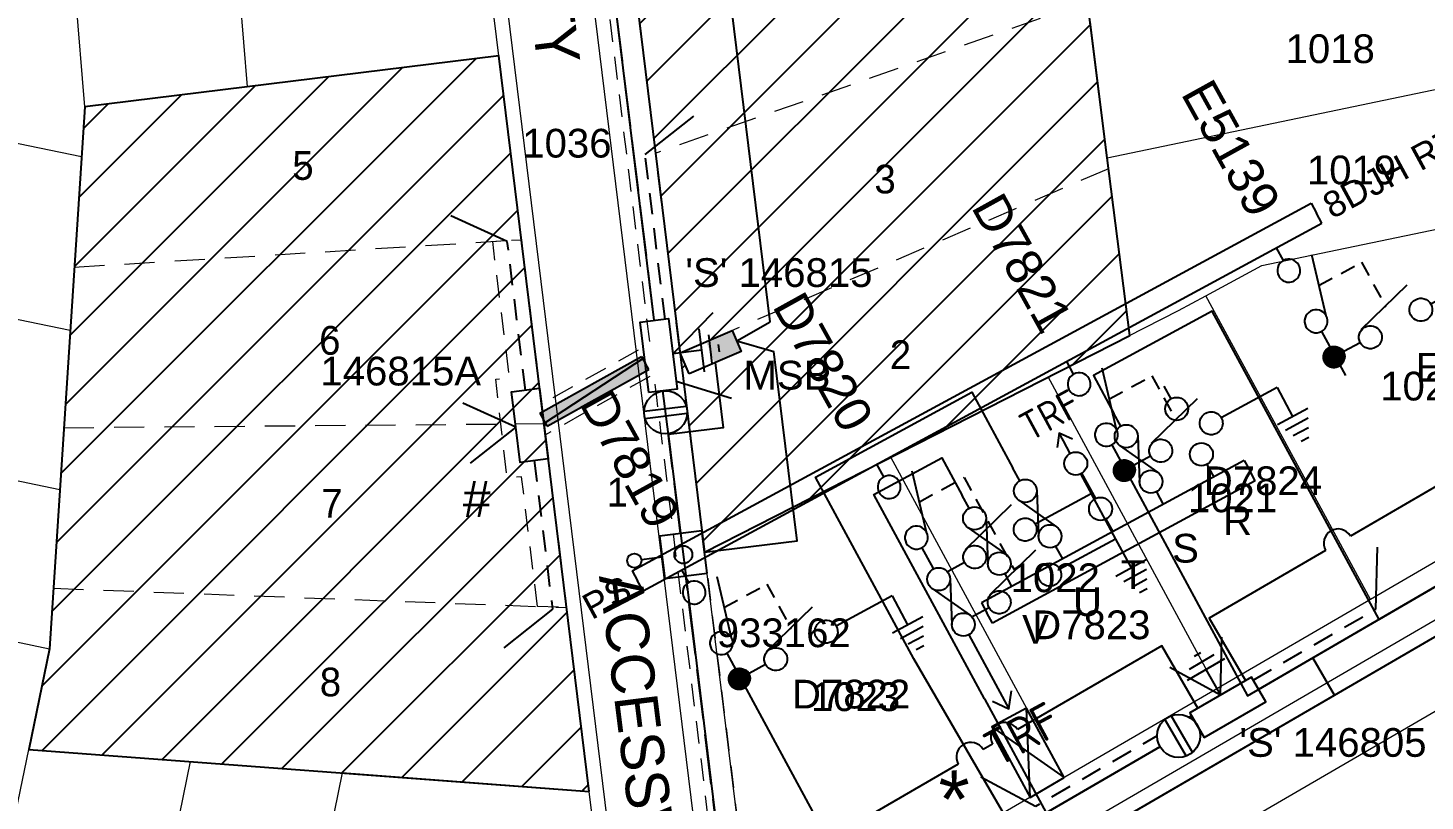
# Model space of a CAD drawing. Header units: metres. Extents: x 305767 to 306148, y 6274367 to 6274775.
# Drawn here: x 305872.2 to 305969.5, y 6274583.4 to 6274637.3 of the extents above; entities that cross this region are included whole.
import ezdxf
from ezdxf.enums import TextEntityAlignment as Align

# ---------------------------------------------------------------- set-up
doc = ezdxf.new("R2010")
doc.units = ezdxf.units.M
doc.header["$LTSCALE"] = 0.7
for name, pattern in [('A', [0]), ('Cable Exist OH', [1, 1, 0]), ('CENTERX2', [101.6, 63.5, -12.7, 12.7, -12.7]), ('Dash', [5, 3, -2]), ('IE Trench LV', [6.5, 5, -1.5])]:
    doc.linetypes.add(name, pattern=pattern)
doc.layers.get('0').update_dxf_attribs({"color": 6})
for name, color, linetype in [('_User Miscellaneous1', 3, 'Continuous'), ('_User Miscellaneous10', 8, 'Continuous'), ('_User Miscellaneous11', 7, 'Continuous'), ('_User Miscellaneous4', 7, 'Continuous'), ('_User Miscellaneous7', 150, 'Continuous'), ('_User Miscellaneous8', 7, 'Continuous'), ('Duct_SP_NEW', 2, 'Continuous'), ('Equip_HV_NEW', 2, 'Continuous'), ('Equip_LV_MOD', 5, 'Continuous'), ('Equip_LV_NEW', 5, 'Continuous'), ('Mains_HV_NEW_U72', 2, 'Continuous'), ('Mains_LV_NEW_R6', 2, 'Continuous'), ('Mains_LV_NEW_R94', 7, 'Continuous'), ('Mains_LV_NEW_T84', 2, 'Continuous'), ('Services_SP_NEW_UG', 2, 'Continuous'), ('Sub_LV_EXT', 5, 'Continuous'), ('Sub_SP_NEW', 2, 'Continuous'), ('SupportsUG_SP_LV_NEW', 2, 'Continuous'), ('Trench_SP_NEW', 2, 'Continuous')]:
    doc.layers.add(name, color=color, linetype=linetype)
for name, color, linetype, lineweight in [('_User Miscellaneous5', 7, 'Continuous', 35), ('Cadastre Developer_SP_NEW', 2, 'Continuous', 5), ('Cadastre Easements_SP_NEW', 2, 'Continuous', 5), ('Cadastre Roads_SP_NEW', 2, 'Continuous', 5)]:
    doc.layers.add(name, color=color, linetype=linetype, lineweight=lineweight)
doc.layers.add('_User Notes', color=7, linetype='Continuous', plot=False)
doc.styles.add('ARIAL', font='arial.ttf', dxfattribs={"height": 2})
doc.styles.add('dotfont', font='dotfont.shx')
doc.styles.add('iecARIAL', font='arial.ttf', dxfattribs={"height": 2})
doc.styles.add('IESYMBOL1', font='isocp.shx')
doc.styles.add('POLE_LABEL', font='arial.ttf')
doc.styles.add('SL_LABEL', font='arial.ttf')
doc.styles.get("Standard").update_dxf_attribs({"font": 'arial.ttf'})
doc.styles.add('style1', font='iso3098b.shx')
doc.styles.add('SWG_LABEL', font='arial.ttf')
doc.styles.add('SWITCH_LABEL', font='arial.ttf', dxfattribs={"height": 2.5})
doc.linetypes.add('Cable 1', pattern='A,10,-0.1,["//",style1,S=2.5,R=0,X=0.35,Y=-1.25],-5', length=15.1)
doc.linetypes.add('Cable New UG', pattern='A,8,-1,["x",style1,S=3.5,R=0,X=0.35,Y=-1],-3.5', length=12.5)
doc.linetypes.add('Cable Z', pattern='A,8,-1,["Z",Standard,S=2.5,R=0,X=0.35,Y=-1.25],-3.5', length=12.5)
doc.linetypes.add('IE Trench HV', pattern='A,8,-2,["/",style1,S=2.5,R=0,X=0.1,Y=-1],-4.5', length=14.5)

# ---------------------------------------------------------------- blocks, each defined once
blk = doc.blocks.new('*U22')
at = {"lineweight": -3}
blk.add_lwpolyline([(-2.475, 2.49), (2.475, 2.49), (2.475, 0.51), (-2.475, 0.51)], close=True, dxfattribs=at)
for tag, flags, p in [('STREET_CODE', 9, (1.5, 3.5)), ('OWNED_BY', 9, (1.5, 3.3)), ('OPERATED_BY', 9, (1.5, 3.1)), ('MAINTAINED_BY', 9, (1.5, 2.9)), ('STATE', 9, (1.5, 2.7)), ('SUPPORT_TYPE', 9, (1.5, 2.5)), ('USAGE', 9, (1.5, 2.3)), ('LEGEND', 9, (1.5, 2.1)), ('PARENT', 9, (1.5, 1.9)), ('Z', 1, (1.5, 0.9)), ('SUBURB', 9, (1.5, 1.7)), ('STREETNAME', 9, (1.5, 1.5)), ('LOCATION', 9, (1.5, 1.3)), ('NOTES', 9, (1.5, 1.1))]:
    blk.add_attdef(tag, text='', height=0.2, dxfattribs=dict(flags=flags)).set_placement(p, align=Align.MIDDLE_LEFT)
at = {"layer": '_User Miscellaneous4', "style": 'ARIAL', "flags": 8}
blk.add_attdef('ASSET_NUM', text='', height=2, dxfattribs=at).set_placement((2, 5.5), align=Align.MIDDLE_LEFT)
blk = doc.blocks.new('*U120')
at = {"layer": '_User Miscellaneous7', "lineweight": -3}
blk.add_lwpolyline([(0, 2.97), (0, 4.42)], dxfattribs=at)
blk.add_lwpolyline([(-1.485, 0), (1.485, 0), (1.485, 2.97), (-1.485, 2.97)], close=True, dxfattribs=at)
for centre, radius in [((0, 4.92), 0.5), ((0, 1.485), 0.62)]:
    blk.add_circle(centre, radius, dxfattribs=at)
at = {"layer": '_User Miscellaneous8', "color": 2, "lineweight": -3}
blk.add_lwpolyline([(-1.485, 0), (1.485, 0), (1.485, 2.97), (-1.485, 2.97)], close=True, dxfattribs=at)
blk.add_circle((0, 1.485), 0.62, dxfattribs=at)
at = {"style": 'POLE_LABEL', "flags": 9}
blk.add_attdef('STRUCTURE_PLANT_NUMBER', text='', height=0.2, dxfattribs=at).set_placement((1.641, 1.727), align=Align.MIDDLE_LEFT)
for tag, flags, p in [('STREET_CODE', 9, (1.641, 1.485)), ('OWNED_BY', 9, (1.641, 1.085)), ('OPERATED_BY', 9, (1.641, 0.885)), ('COLUMN_TYPE', 9, (1.641, 1.285)), ('STATE', 9, (1.641, 0.485)), ('USAGE', 9, (1.641, 0.285)), ('MAINTAINED_BY', 9, (1.641, 0.685)), ('LEGEND', 9, (1.641, 0.085)), ('SUBURB', 9, (1.641, -0.315)), ('STREETNAME', 9, (1.641, -0.515)), ('PARENT', 9, (1.641, -0.115)), ('LOCATION', 9, (1.641, -0.715)), ('NOTES', 9, (1.641, -0.915)), ('Z', 1, (1.641, -1.315)), ('LABEL_ALIGNMENT', 9, (1.641, -1.115))]:
    blk.add_attdef(tag, text='', height=0.2, dxfattribs=dict(flags=flags)).set_placement(p, align=Align.MIDDLE_LEFT)
at = {"layer": '_User Miscellaneous5', "style": 'ARIAL', "flags": 8}
blk.add_attdef('ASSET_NUM', text='', height=2, dxfattribs=at).set_placement((2, 3.485), align=Align.MIDDLE_LEFT)
blk = doc.blocks.new('*U28')
for p, q in [((-0.083, 1.372), (5.5, -1.375)), ((5.5, 1.375), (0, -1.375))]:
    blk.add_line(p, q)
blk.add_lwpolyline([(0, -1.375), (5.5, -1.375), (5.5, 1.375), (-0.083, 1.372)], close=True)
for tag, height, flags, p in [('ASSET_NUM', 3, 8, (5.84, 2.545)), ('STREET_CODE', 0.2, 9, (5.34, 0.545)), ('OPERATING_VOLTAGE', 0.2, 9, (5.34, 0.145)), ('ORIENTATION', 0.2, 9, (5.34, -0.055)), ('NO_PHASES', 0.2, 9, (5.34, 0.345)), ('OWNED_BY', 0.2, 9, (5.34, -0.255)), ('OPERATED_BY', 0.2, 9, (5.34, -0.455)), ('SECONDARY_VOLTAGE', 0.2, 9, (5.34, -1.055)), ('CONSTRUCTED_VOLTAGE', 0.2, 9, (5.34, -0.855)), ('MAINTAINED_BY', 0.2, 9, (5.34, -0.655)), ('STATE', 0.2, 9, (5.34, -1.255)), ('SUBSTATION_TYPE', 0.2, 9, (5.34, -1.655)), ('USAGE', 0.2, 9, (5.34, -1.855)), ('PARENT', 0.2, 9, (5.34, -1.455)), ('SUBURB', 0.2, 9, (5.34, -2.255)), ('STREETNAME', 0.2, 9, (5.34, -2.455)), ('LEGEND', 0.2, 9, (5.34, -2.055)), ('LOCATION', 0.2, 9, (5.34, -2.655)), ('NOTES', 0.2, 9, (5.34, -2.855)), ('Z', 0.2, 1, (5.34, -3.055))]:
    blk.add_attdef(tag, text='', height=height, dxfattribs=dict(flags=flags)).set_placement(p, align=Align.MIDDLE_LEFT)
blk = doc.blocks.new('*U27')
at = {"layer": '_User Miscellaneous8', "color": 2}
blk.add_line((0, 0), (0, 1.45), dxfattribs=at)
blk.add_circle((0, 1.95), 0.5, dxfattribs=at)
for tag, p, flags in [('Z', (0, 0), 1), ('OPERATED_BY', (0, -9.607), 9)]:
    blk.add_attdef(tag, p, '', height=0.2, dxfattribs=dict(flags=flags))
at = {"style": 'SL_LABEL', "flags": 9}
blk.add_attdef('STREET_CODE', text='', height=0.2, dxfattribs=at).set_placement((0, -0.2), align=Align.MIDDLE_LEFT)
at = {"flags": 9}
for tag, p in [('CONSTRUCTED_VOLTAGE', (0, -0.4)), ('CONTROL_TYPE', (0, -0.6)), ('LANTERN_PURPOSE', (0, -0.8)), ('LANTERN_TYPE', (0, -1)), ('OPERATING_VOLTAGE', (0, -1.4)), ('ORIENTATION', (0, -1.6)), ('OWNED_BY', (0, -1.8)), ('STATE', (0, -2)), ('NO_PHASES', (0, -1.2)), ('CEXIST', (0, -2.4)), ('CNEW', (0, -2.6)), ('CNUMBER', (0, -2.8)), ('CREMOVE', (0, -3)), ('USAGE', (0, -2.2)), ('CREPLACE', (0, -3.2)), ('LKINGHEIGHT', (0, -3.4)), ('LBRACKET', (0, -3.6)), ('LBRACKETVOCAB', (0, -3.8)), ('LCATEGORY', (0, -4)), ('LCHARGE1', (0, -4.2)), ('LCHARGE1PERCENT', (0, -4.4)), ('LCHARGE2', (0, -4.6)), ('LCHARGE2PERCENT', (0, -4.8)), ('LCHARGE3', (0, -5)), ('LCHARGE3PERCENT', (0, -5.2)), ('LEXIST', (0, -5.4)), ('LLAMP', (0, -5.6)), ('LLAMPVOCAB', (0, -5.8)), ('LMAST', (0, -6)), ('LMASTVOCAB', (0, -6.2)), ('LNEW', (0, -6.4)), ('LANTNUMBER', (0, -6.6)), ('LOUTREACH', (0, -7)), ('LOUTREACHVOCAB', (0, -7.2)), ('LRATECODE', (0, -7.4)), ('LREMOVE', (0, -7.6)), ('LREPLACE', (0, -7.8)), ('SUBURB', (0, -8.6)), ('STREETNAME', (0, -8.8)), ('LTYPE', (0, -8)), ('LTYPEVOCAB', (0, -8.2)), ('LEGEND', (0, -8.4)), ('LOCATION', (0, -9)), ('NOTES', (0, -9.2)), ('MAINTAINED_BY', (0, -9.863))]:
    blk.add_attdef(tag, text='', height=0.2, dxfattribs=at).set_placement(p, align=Align.MIDDLE_LEFT)
at = {"layer": '_User Notes', "style": 'SL_LABEL', "flags": 8}
blk.add_attdef('ASSET_NUM', text='', height=2.5, dxfattribs=at).set_placement((2, 2), align=Align.MIDDLE_LEFT)
at = {"layer": '_User Notes', "flags": 8}
blk.add_attdef('LNUMBER', text='', height=2.5, dxfattribs=at).set_placement((1.2, -2.8), align=Align.MIDDLE_LEFT)
blk = doc.blocks.new('A$C1B2C29DD')
at = {"layer": 'Services_SP_NEW_UG', "color": 2, "flags": 128}
for points in [[(0, 0), (-2.1, 3.444)], [(0, 0), (2.1, 3.444)]]:
    blk.add_lwpolyline(points, dxfattribs=at)
blk = doc.blocks.new('*U31')
at = {"layer": 'Services_SP_NEW_UG', "color": 2, "flags": 128}
blk.add_lwpolyline([(-12.898, -0.75), (-15.144, 2.934)], dxfattribs=at)
at = {"layer": 'Services_SP_NEW_UG', "color": 2, "linetype": 'Dash', "ltscale": 0.7, "flags": 128}
blk.add_lwpolyline([(-2.473, -0.75), (-12.898, -0.75)], dxfattribs=at)
blk = doc.blocks.new('*U32')
at = {"layer": 'Services_SP_NEW_UG', "color": 2, "flags": 128}
blk.add_lwpolyline([(-13.999, -0.75), (-16.245, 2.934)], dxfattribs=at)
at = {"layer": 'Services_SP_NEW_UG', "color": 2, "linetype": 'Dash', "ltscale": 0.7, "flags": 128}
blk.add_lwpolyline([(-2.473, -0.75), (-13.999, -0.75)], dxfattribs=at)
blk = doc.blocks.new('*U34')
at = {"layer": 'Services_SP_NEW_UG', "color": 2, "flags": 128}
blk.add_lwpolyline([(-15.053, -0.75), (-17.299, 2.934)], dxfattribs=at)
at = {"layer": 'Services_SP_NEW_UG', "color": 2, "linetype": 'Dash', "ltscale": 0.7, "flags": 128}
blk.add_lwpolyline([(-2.473, -0.75), (-15.053, -0.75)], dxfattribs=at)
blk = doc.blocks.new('*U35')
at = {"layer": 'Services_SP_NEW_UG', "color": 2, "flags": 128}
blk.add_lwpolyline([(12.352, -0.75), (14.599, 2.934)], dxfattribs=at)
at = {"layer": 'Services_SP_NEW_UG', "color": 2, "linetype": 'Dash', "ltscale": 0.7, "flags": 128}
blk.add_lwpolyline([(2.473, -0.75), (12.352, -0.75)], dxfattribs=at)
blk = doc.blocks.new('LV_UG_LINKS_CLOSED_NEW')
for tag, flags, p in [('ACTUAL_STATUS', 9, (1.5, 0)), ('OPERATING_VOLTAGE', 9, (1.5, -0.6)), ('ORIENTATION', 9, (1.5, -0.8)), ('STATE', 9, (1.5, -1)), ('CONSTRUCTED_VOLTAGE', 9, (1.5, -0.2)), ('NO_PHASES', 9, (1.5, -0.4)), ('SWITCH_TYPE', 9, (1.5, -1.2)), ('OWNED_BY', 9, (1.5, -1.8)), ('OPERATED_BY', 9, (1.5, -2)), ('USAGE', 9, (1.5, -1.4)), ('NOTES', 9, (1.5, -1.6)), ('TYPE', 9, (1.5, -2.6)), ('Z', 1, (1.5, -2.8)), ('MAINTAINED_BY', 9, (1.5, -2.2)), ('NUMBER_OF_PHASES', 9, (1.5, -2.4))]:
    blk.add_attdef(tag, text='', height=0.2, dxfattribs=dict(flags=flags)).set_placement(p, align=Align.MIDDLE_LEFT)
blk.add_wipeout([(-1.056, -5.843), (-1.18, -5.984), (-1.286, -6.139), (-1.371, -6.306), (-1.435, -6.483), (-1.476, -6.666), (-1.493, -6.853), (-1.487, -7.04), (-1.458, -7.226), (-1.406, -7.406), (-1.331, -7.578), (-1.236, -7.739), (-1.121, -7.888), (-0.988, -8.02), (-0.84, -8.135), (-0.679, -8.231), (-0.506, -8.306), (-0.326, -8.358), (-0.141, -8.387), (0.047, -8.393), (0.233, -8.376), (0.416, -8.335), (0.593, -8.271), (0.76, -8.186), (0.915, -8.081), (1.056, -7.957), (1.18, -7.816), (1.286, -7.661), (1.371, -7.494), (1.435, -7.317), (1.476, -7.134), (1.493, -6.947), (1.487, -6.76), (1.458, -6.574), (1.406, -6.394), (1.331, -6.222), (1.236, -6.061), (1.121, -5.912), (0.988, -5.78), (0.84, -5.665), (0.679, -5.569), (0.506, -5.494), (0.326, -5.442), (0.141, -5.413), (-0.047, -5.407), (-0.233, -5.424), (-0.416, -5.465), (-0.593, -5.529), (-0.76, -5.614), (-0.915, -5.719)])
for p, q in [((-1.479, -6.65), (1.479, -6.65)), ((-1.479, -7.15), (1.479, -7.15))]:
    blk.add_line(p, q)
blk.add_circle((0, -6.9), 1.5)
blk = doc.blocks.new('Earth')
for p, q in [((0, -2.044), (0, 0)), ((-1.5, -2.044), (1.5, -2.044)), ((-1, -2.644), (1, -2.644)), ((-0.25, -3.244), (0.25, -3.244))]:
    blk.add_line(p, q)
blk = doc.blocks.new('*U70')
blk.add_wipeout([(-1.056, -0.443), (-1.18, -0.584), (-1.286, -0.739), (-1.371, -0.906), (-1.435, -1.083), (-1.476, -1.266), (-1.493, -1.453), (-1.487, -1.64), (-1.458, -1.826), (-1.406, -2.006), (-1.331, -2.178), (-1.236, -2.339), (-1.121, -2.488), (-0.988, -2.62), (-0.84, -2.735), (-0.679, -2.831), (-0.506, -2.906), (-0.326, -2.958), (-0.141, -2.987), (0.047, -2.993), (0.233, -2.976), (0.416, -2.935), (0.593, -2.871), (0.76, -2.786), (0.915, -2.681), (1.056, -2.557), (1.18, -2.416), (1.286, -2.261), (1.371, -2.094), (1.435, -1.917), (1.476, -1.734), (1.493, -1.547), (1.487, -1.36), (1.458, -1.174), (1.406, -0.994), (1.331, -0.822), (1.236, -0.661), (1.121, -0.512), (0.988, -0.38), (0.84, -0.265), (0.679, -0.169), (0.506, -0.094), (0.326, -0.042), (0.141, -0.013), (-0.047, -0.007), (-0.233, -0.024), (-0.416, -0.065), (-0.593, -0.129), (-0.76, -0.214), (-0.915, -0.319)])
for p, q in [((-1.479, -1.25), (1.479, -1.25)), ((-1.479, -1.75), (1.479, -1.75))]:
    blk.add_line(p, q)
blk.add_circle((0, -1.5), 1.5)
for tag, flags, p in [('ACTUAL_STATUS', 9, (1.5, 0)), ('OPERATING_VOLTAGE', 9, (1.5, -0.6)), ('ORIENTATION', 9, (1.5, -0.8)), ('STATE', 9, (1.5, -1)), ('CONSTRUCTED_VOLTAGE', 9, (1.5, -0.2)), ('NO_PHASES', 9, (1.5, -0.4)), ('SWITCH_TYPE', 9, (1.5, -1.2)), ('OWNED_BY', 9, (1.5, -1.8)), ('OPERATED_BY', 9, (1.5, -2)), ('USAGE', 9, (1.5, -1.4)), ('NOTES', 9, (1.5, -1.6)), ('TYPE', 9, (1.5, -2.6)), ('Z', 1, (1.5, -2.8)), ('MAINTAINED_BY', 9, (1.5, -2.2)), ('NUMBER_OF_PHASES', 9, (1.5, -2.4))]:
    blk.add_attdef(tag, text='', height=0.2, dxfattribs=dict(flags=flags)).set_placement(p, align=Align.MIDDLE_LEFT)
blk = doc.blocks.new('*U125')
h = blk.add_hatch(color=256)
edge = h.paths.add_edge_path()
edge.add_line((2.598, 0.05), (4.601, 0.05))
edge.add_arc((5.4, 0.011), 0.8, 177.23529, 184.40267)
edge.add_line((4.602, -0.05), (2.598, -0.05))
edge.add_arc((1.8, 0), 0.8, 356.41668, 363.58332)
blk.add_line((7.2, 0.013), (7.798, 0.013))
for points in [[(1, 0), (0, 0)], [(2.598, 0.05), (4.601, 0.05)], [(6.2, 0.013), (7.2, 0.013)], [(6.998, -0.587), (7.798, 0.013), (6.998, 0.613)], [(2.598, -0.05), (4.602, -0.05)]]:
    blk.add_lwpolyline(points)
for centre in [(1.8, 0), (5.4, 0.011)]:
    blk.add_circle(centre, 0.8)
for centre, start, end in [((1.8, 0), 356.41668, 3.58332), ((5.4, 0.011), 177.23529, 184.40267)]:
    blk.add_arc(centre, 0.8, start, end)
at = {"style": 'IESYMBOL1'}
blk.add_text('TRF', height=2, rotation=270, dxfattribs=at).set_placement((9.238, 0.013), align=Align.MIDDLE_CENTER)
at = {"flags": 1}
blk.add_attdef('Z', (0, 0), '', height=0.2, dxfattribs=at)
at = {"layer": 'Sub_LV_EXT', "flags": 1}
for tag, p in [('USAGE', (2.14, -1.142)), ('ORIENTATION', (2.14, -1.527)), ('NOTES', (2.14, -3.066))]:
    blk.add_attdef(tag, p, '', height=0.2, dxfattribs=at)
blk = doc.blocks.new('*U162')
for points in [[(1, 0), (0, 0)], [(6.2, 0.013), (7.2, 0.013)]]:
    blk.add_lwpolyline(points)
for centre in [(1.8, 0), (5.4, 0.011)]:
    blk.add_circle(centre, 0.8)
for tag, flags, p in [('ACTUAL_STATUS', 9, (1.5, 0)), ('OPERATED_BY', 9, (1.5, -0.6)), ('OWNED_BY', 9, (1.5, -1)), ('CONSTRUCTED_VOLTAGE', 9, (1.5, -0.2)), ('NO_PHASES', 9, (1.5, -0.4)), ('MAINTAINED_BY', 9, (1.5, -0.8)), ('OPERATING_VOLTAGE', 9, (1.5, -1.2)), ('ORIENTATION', 9, (1.5, -1.4)), ('STATE', 9, (1.5, -1.6)), ('SWITCH_TYPE', 9, (1.5, -1.8)), ('USAGE', 9, (1.5, -2)), ('Z', 1, (1.5, -2.4)), ('NOTES', 9, (1.5, -2.2))]:
    blk.add_attdef(tag, text='', height=0.2, dxfattribs=dict(flags=flags)).set_placement(p, align=Align.MIDDLE_LEFT)
blk = doc.blocks.new('LV_UG_DFUSE_CLOSED_NEW')
for points in [[(1, 0), (0, 0)], [(5.04, 0.726), (2.156, -0.717)], [(5.049, -0.707), (2.156, 0.717)], [(6.2, 0.013), (7.2, 0.013)]]:
    blk.add_lwpolyline(points)
for centre in [(1.8, 0), (5.4, 0.011)]:
    blk.add_circle(centre, 0.8)
for tag, flags, p in [('ACTUAL_STATUS', 9, (1.5, 0)), ('OPERATED_BY', 9, (1.5, -0.6)), ('OWNED_BY', 9, (1.5, -1)), ('CONSTRUCTED_VOLTAGE', 9, (1.5, -0.2)), ('NO_PHASES', 9, (1.5, -0.4)), ('MAINTAINED_BY', 9, (1.5, -0.8)), ('OPERATING_VOLTAGE', 9, (1.5, -1.2)), ('ORIENTATION', 9, (1.5, -1.4)), ('STATE', 9, (1.5, -1.6)), ('SWITCH_TYPE', 9, (1.5, -1.8)), ('USAGE', 9, (1.5, -2)), ('Z', 1, (1.5, -2.4)), ('NOTES', 9, (1.5, -2.2))]:
    blk.add_attdef(tag, text='', height=0.2, dxfattribs=dict(flags=flags)).set_placement(p, align=Align.MIDDLE_LEFT)
blk = doc.blocks.new('*U133')
for p, q in [((-1.6, 0), (-1.6, 53.747)), ((-1.6, 53.747), (-0.8, 53.747)), ((0, 53.747), (-0.8, 53.747)), ((0, 0), (0, 53.747)), ((-1.6, 0), (-0.8, 0)), ((0, 0), (-0.8, 0))]:
    blk.add_line(p, q)
at = {"style": 'ARIAL'}
blk.add_attdef('SWG_TYPE', text='', height=1.8, rotation=90, dxfattribs=at).set_placement((-0.8, 54.492), align=Align.MIDDLE_LEFT)
blk.add_attdef('SUB_TYPE', text='', height=1.8, rotation=90, dxfattribs=at).set_placement((-0.8, -0.757), align=Align.MIDDLE_RIGHT)
blk = doc.blocks.new('SWG_SIE_ES_NEW')
for p, q in [((-6.103, 0.747), (-1.804, 1.966)), ((2.223, -2.29), (4.623, -2.285)), ((2.524, -2.89), (4.324, -2.886)), ((2.826, -3.489), (4.026, -3.486)), ((3.127, -4.088), (3.727, -4.087))]:
    blk.add_line(p, q)
at = {"const_width": 0.8, "flags": 128}
blk.add_lwpolyline([(-9.091, -0.021, 1), (-8.291, -0.021, 1)], format="xyb", close=True, dxfattribs=at)
for points in [[(-5.789, -0.821, -1), (-5.793, 0.779, -1)], [(-1.789, -0.813, -1), (-1.793, 0.787, -1)]]:
    blk.add_lwpolyline(points, format="xyb", close=True)
for points in [[(-6.591, -0.023), (-7.891, -0.023)], [(3.423, -0.012), (-0.991, -0.012)], [(3.423, -0.012), (3.423, -2.288)]]:
    blk.add_lwpolyline(points)
at = {"flags": 1}
blk.add_attdef('Z', (0, 0), '', height=0.2, dxfattribs=at)
at = {"style": 'SWITCH_LABEL', "flags": 9}
blk.add_attdef('STREET_CODE', text='', height=0.2, dxfattribs=at).set_placement((0, -0.2), align=Align.MIDDLE_LEFT)
at = {"flags": 9}
for tag, p in [('ORIENTATION', (0, -0.4)), ('SUBURB', (0, -1)), ('USAGE', (0, -0.8)), ('PARENT', (0, -0.6)), ('STREETNAME', (0, -1.2)), ('LOCATION', (0, -1.4)), ('NOTES', (0, -1.6))]:
    blk.add_attdef(tag, text='', height=0.2, dxfattribs=at).set_placement(p, align=Align.MIDDLE_LEFT)
at = {"style": 'ARIAL', "flags": 8}
blk.add_attdef('ASSET_NUM', text='', height=2, dxfattribs=at).set_placement((-1.812, -3.151), align=Align.MIDDLE_CENTER)
blk = doc.blocks.new('SWG_SIE_SU_NEW')
blk.add_line((5.808, 0.79), (1.594, 1.938))
at = {"linetype": 'A', "lineweight": 0}
for p, q in [((7.981, 0.347), (7.98, -0.368)), ((8.18, -0.584), (8.181, 0.562)), ((8.381, 0.659), (8.379, -0.682)), ((8.579, -0.712), (8.581, 0.688)), ((8.781, 0.659), (8.779, -0.683)), ((8.98, -0.588), (8.981, 0.564)), ((9.181, 0.351), (9.18, -0.376))]:
    blk.add_line(p, q, dxfattribs=at)
at = {"linetype": 'Dash', "ltscale": 0.5}
blk.add_lwpolyline([(3.701, 1.364), (3.701, 4.733), (7.222, 4.733)], dxfattribs=at)
for points in [[(1, 0), (0, 0)], [(6.6, -0.012), (10.1, -0.012)]]:
    blk.add_lwpolyline(points)
for points in [[(1.798, -0.802, 1), (1.802, 0.798, 1)], [(5.798, -0.81, 1), (5.802, 0.79, 1)]]:
    blk.add_lwpolyline(points, format="xyb", close=True)
at = {"linetype": 'A', "lineweight": 0}
blk.add_circle((8.582, -0.012), 0.7, dxfattribs=at)
at = {"style": 'SWG_LABEL', "flags": 8}
blk.add_attdef('ASSET_NUM', text='', height=2, rotation=179.95437, dxfattribs=at).set_placement((-2.4, 0.012), align=Align.MIDDLE_LEFT)
at = {"flags": 1}
blk.add_attdef('Z', (0, 0), '', height=0.2, dxfattribs=at)
at = {"style": 'SWITCH_LABEL', "flags": 9}
blk.add_attdef('STREET_CODE', text='', height=0.2, dxfattribs=at).set_placement((0, 0), align=Align.MIDDLE_LEFT)
at = {"flags": 9}
for tag, p in [('ORIENTATION', (0, -0.2)), ('SUBURB', (0, -0.8)), ('STREETNAME', (0, -1)), ('USAGE', (0, -0.6)), ('PARENT', (0, -0.4)), ('OPERATED_BY', (-0.009, -1.841)), ('OWNED_BY', (-0.003, -1.619)), ('LOCATION', (0, -1.2)), ('NOTES', (0, -1.4)), ('MAINTAINED_BY', (-0.011, -2.048))]:
    blk.add_attdef(tag, text='', height=0.2, dxfattribs=at).set_placement(p, align=Align.MIDDLE_LEFT)
blk = doc.blocks.new('SWG_SIE_TRF_NOES_NEW')
for p, q in [((7.008, 0.801), (2.793, 1.949)), ((14.679, 0), (20.536, -0.004))]:
    blk.add_line(p, q)
for points in [[(2.2, 0.011), (1.2, 0.011)], [(19.536, -0.753), (20.536, -0.004), (19.536, 0.747)], [(7.8, 0), (9.453, 0)]]:
    blk.add_lwpolyline(points)
for points in [[(2.998, -0.79, 1), (3.002, 0.81, 1)], [(6.998, -0.798, 1), (7.002, 0.801, 1)]]:
    blk.add_lwpolyline(points, format="xyb", close=True)
at = {"flags": 1}
blk.add_attdef('Z', (0, 0), '', height=0.2, dxfattribs=at)
at = {"style": 'SWITCH_LABEL', "flags": 9}
blk.add_attdef('STREET_CODE', text='', height=0.2, dxfattribs=at).set_placement((0, -0.2), align=Align.MIDDLE_LEFT)
at = {"flags": 9}
for tag, p in [('ORIENTATION', (0, -0.4)), ('SUBURB', (0, -1)), ('USAGE', (0, -0.8)), ('PARENT', (0, -0.6)), ('STREETNAME', (0, -1.2)), ('LOCATION', (0, -1.4)), ('NOTES', (0, -1.6))]:
    blk.add_attdef(tag, text='', height=0.2, dxfattribs=at).set_placement(p, align=Align.MIDDLE_LEFT)
blk = doc.blocks.new('SWG_FUSE_NEW')
for points in [[(4.04, 0.726), (1.156, -0.717)], [(4.049, -0.707), (1.156, 0.717)]]:
    blk.add_lwpolyline(points)
for centre in [(0.8, 0), (4.4, 0.011)]:
    blk.add_circle(centre, 0.8)
at = {"style": 'SWITCH_LABEL', "flags": 8}
blk.add_attdef('ASSET_NUM', text='', height=2.5, rotation=179.95437, dxfattribs=at).set_placement((-2.4, 0), align=Align.MIDDLE_LEFT)
for tag, p, flags in [('Z', (0, 0), 1), ('ORIENTATION', (0.04, -4.4), 9), ('USAGE', (0.04, -5.4), 9)]:
    blk.add_attdef(tag, p, '', height=0.2, dxfattribs=dict(flags=flags))
at = {"flags": 9}
for tag, p in [('PARENT', (0, -1.6)), ('SUBURB', (0, -2.2)), ('STREETNAME', (0, -2.4))]:
    blk.add_attdef(tag, text='', height=0.2, dxfattribs=at).set_placement(p, align=Align.MIDDLE_LEFT)
blk = doc.blocks.new('SWG_SIE_TRF_NEW')
at = {"linetype": 'CENTERX2'}
blk.add_blockref('SWG_SIE_TRF_NOES_NEW', (0, 0), dxfattribs=at)
at = {"linetype": 'CENTERX2', "rotation": 180}
blk.add_blockref('SWG_FUSE_NEW', (14.679, 0), dxfattribs=at)
at = {"style": 'IESYMBOL1'}
blk.add_text('TRF', height=2.5, rotation=89.98256, dxfattribs=at).set_placement((22.515, -0.055), align=Align.MIDDLE_CENTER)
blk = doc.blocks.new('*U101')
for p, q in [((-6.103, 4.327), (-1.804, 5.547)), ((-6.103, 0.747), (-1.804, 1.966)), ((2.223, -2.29), (4.623, -2.285)), ((2.524, -2.89), (4.324, -2.886)), ((2.826, -3.489), (4.026, -3.486)), ((3.127, -4.088), (3.727, -4.087))]:
    blk.add_line(p, q)
at = {"linetype": 'Dash', "ltscale": 0.5, "flags": 128}
blk.add_lwpolyline([(-7.345, 8.776), (-3.811, 8.776), (-3.791, 1.399)], dxfattribs=at)
for points in [[(-5.789, 2.759, -1), (-5.793, 4.359, -1)], [(-1.789, 2.767, -1), (-1.793, 4.367, -1)], [(-5.789, -0.821, -1), (-5.793, 0.779, -1)], [(-1.789, -0.813, -1), (-1.793, 0.787, -1)]]:
    blk.add_lwpolyline(points, format="xyb", close=True)
for points in [[(-6.591, 3.558), (-7.891, 3.558)], [(3.423, 3.569), (-0.991, 3.569)], [(3.423, 3.569), (3.423, -0.012)], [(-6.591, -0.023), (-7.891, -0.023)], [(3.423, -0.012), (-0.991, -0.012)], [(3.423, -0.012), (3.423, -2.288)]]:
    blk.add_lwpolyline(points)
at = {"flags": 1}
blk.add_attdef('Z', (0, 0), '', height=0.2, dxfattribs=at)
at = {"style": 'SWITCH_LABEL', "flags": 9}
blk.add_attdef('STREET_CODE', text='', height=0.2, dxfattribs=at).set_placement((0, -0.2), align=Align.MIDDLE_LEFT)
at = {"flags": 9}
for tag, p in [('ORIENTATION', (0, -0.4)), ('SUBURB', (0, -1)), ('USAGE', (0, -0.8)), ('PARENT', (0, -0.6)), ('STREETNAME', (0, -1.2)), ('LOCATION', (0, -1.4)), ('NOTES', (0, -1.6))]:
    blk.add_attdef(tag, text='', height=0.2, dxfattribs=at).set_placement(p, align=Align.MIDDLE_LEFT)
at = {"style": 'ARIAL', "flags": 8}
blk.add_attdef('ASSET_NUM', text='', height=2, dxfattribs=at).set_placement((-1.812, -3.151), align=Align.MIDDLE_CENTER)

msp = doc.modelspace()

# ---------------------------------------------------------------- hatches: boundary and pattern name
at = {"layer": '_User Miscellaneous11'}
h = msp.add_hatch(dxfattribs=at)
h.set_pattern_fill('ANSI31', color=3)
h.paths.add_polyline_path([(305914.236, 6274642.153), (305919.318, 6274600.77), (305948.915, 6274615.845), (305947.354, 6274628.214), (305944.51, 6274650.77)])
h.paths.add_polyline_path([(305931.872, 6274613.159), (305933.762, 6274613.159), (305933.762, 6274615.829), (305931.872, 6274615.829)], flags=24)
h.paths.add_polyline_path([(305930.803, 6274625.414), (305932.603, 6274625.414), (305932.603, 6274628.054), (305930.803, 6274628.054)], flags=24)
h.paths.add_polyline_path([(305928.72, 6274638.365), (305930.62, 6274638.365), (305930.62, 6274641.065), (305928.72, 6274641.065)], flags=24)
h.paths.add_polyline_path([(305918.24, 6274613.17), (305917.615, 6274614.625), (305921.253, 6274616.189), (305921.878, 6274614.734)], flags=16)
h.paths.add_polyline_path([(305921.323, 6274610.954), (305928.378, 6274610.954), (305928.378, 6274615.076), (305921.323, 6274615.076)], flags=24)
h = msp.add_hatch(dxfattribs=at)
h.set_pattern_fill('ANSI31', color=3)
h.paths.add_polyline_path([(305911.291, 6274584.094), (305905.001, 6274635.309), (305876.181, 6274631.769), (305873.717, 6274594.041), (305872.275, 6274587.033)])
h.paths.add_polyline_path([(305890.276, 6274626.351), (305892.146, 6274626.351), (305892.146, 6274629.021), (305890.276, 6274629.021)], flags=24)
h.paths.add_polyline_path([(305892.159, 6274614.216), (305893.999, 6274614.216), (305893.999, 6274616.796), (305892.159, 6274616.796)], flags=24)
h.paths.add_polyline_path([(305892.289, 6274602.816), (305894.189, 6274602.816), (305894.189, 6274605.516), (305892.289, 6274605.516)], flags=24)
h.paths.add_polyline_path([(305892.236, 6274590.403), (305894.036, 6274590.403), (305894.036, 6274593.043), (305892.236, 6274593.043)], flags=24)
h = msp.add_hatch(color=256, dxfattribs=at)
h.dxf.hatch_style = 1
h.paths.add_polyline_path([(305907.859, 6274610.429), (305908.366, 6274609.521), (305915.445, 6274613.475), (305914.938, 6274614.383)])

# ---------------------------------------------------------------- linework, layer by layer
at = {"layer": '_User Miscellaneous10', "color": 2, "linetype": 'Cable Z', "flags": 128}
for points in [[(305923.892, 6274616.788), (305917.696, 6274667.241), (305911.252, 6274666.45)], [(305921.566, 6274615.462), (305923.892, 6274616.788)], [(305921.566, 6274615.462), (305924.144, 6274614.738)], [(305919.318, 6274600.77), (305925.762, 6274601.561), (305924.144, 6274614.738)]]:
    msp.add_lwpolyline(points, dxfattribs=at)
at = {"layer": '_User Miscellaneous10', "color": 2, "flags": 128}
msp.add_lwpolyline([(305918.24, 6274613.17), (305917.615, 6274614.625), (305921.253, 6274616.189), (305921.878, 6274614.734)], close=True, dxfattribs=at)
at = {"layer": '_User Miscellaneous10', "color": 2}
msp.add_solid([(305920.023, 6274613.937), (305919.434, 6274615.407), (305921.878, 6274614.734), (305921.253, 6274616.189)], dxfattribs=at)
at = {"layer": '_User Miscellaneous11', "color": 3, "flags": 128}
msp.add_lwpolyline([(305911.291, 6274584.094), (305905.001, 6274635.309), (305876.181, 6274631.769), (305873.717, 6274594.041), (305872.275, 6274587.033)], close=True, dxfattribs=at)
at = {"layer": 'Cadastre Developer_SP_NEW', "color": 4}
for p, q in [((305887.504, 6274633.16), (305885.177, 6274661.04)), ((305876.181, 6274631.769), (305874.077, 6274656.972)), ((306083.419, 6274655.489), (305887.776, 6274541.783)), ((305946.162, 6274637.669), (305947.354, 6274628.214)), ((305876.181, 6274631.769), (305905.001, 6274635.309)), ((305947.354, 6274628.214), (305978.519, 6274634.721)), ((305851.214, 6274633.384), (305875.954, 6274628.293)), ((305876.181, 6274631.769), (305875.164, 6274616.204)), ((305948.915, 6274615.845), (305947.354, 6274628.214)), ((305958.116, 6274620.717), (305980.466, 6274625.372)), ((305848.797, 6274621.629), (305875.164, 6274616.204)), ((305954.226, 6274618.611), (305958.116, 6274620.717)), ((305952.324, 6274617.582), (305954.226, 6274618.611)), ((305965.675, 6274597.466), (305954.226, 6274618.611)), ((305932.28, 6274607.372), (305952.324, 6274617.582)), ((305875.164, 6274616.204), (305874.441, 6274605.123)), ((305954.992, 6274591.258), (305943.244, 6274612.957)), ((305846.582, 6274610.855), (305874.441, 6274605.123)), ((305919.318, 6274600.77), (305932.28, 6274607.372)), ((305944.353, 6274585.074), (305932.28, 6274607.372)), ((305874.441, 6274605.123), (305873.717, 6274594.041)), ((305862.943, 6274596.258), (305873.717, 6274594.041)), ((305872.275, 6274587.033), (305873.717, 6274594.041)), ((305867.274, 6274562.726), (305872.275, 6274587.033)), ((305872.275, 6274587.033), (305883.535, 6274586.185)), ((305877.762, 6274558.125), (305883.535, 6274586.185)), ((305883.535, 6274586.185), (305894.092, 6274585.389)), ((305894.092, 6274585.389), (305888.187, 6274556.692)), ((305911.291, 6274584.094), (305894.092, 6274585.389))]:
    msp.add_line(p, q, dxfattribs=at)
at = {"layer": 'Cadastre Developer_SP_NEW', "color": 8, "linetype": 'Dash'}
for p, q in [((305945.986, 6274639.061), (305915.887, 6274628.518)), ((305947.45, 6274627.453), (305917.615, 6274614.625)), ((305875.449, 6274620.603), (305906.572, 6274622.512)), ((305874.718, 6274609.427), (305908.143, 6274609.709)), ((305873.988, 6274598.25), (305909.715, 6274596.905))]:
    msp.add_line(p, q, dxfattribs=at)
at = {"layer": 'Cadastre Developer_SP_NEW', "color": 4}
for points in [[(305914.236, 6274642.153), (305911.252, 6274666.45), (305914.52, 6274671.797), (305920.987, 6274674.167), (305930.794, 6274677.762), (305940.649, 6274681.38), (305966.565, 6274690.875), (305970.792, 6274688.315, -0.000002), (305972.728, 6274673.703, 0.000001), (305976.272, 6274646.957, 0.018392), (305977.616, 6274639.054), (305978.519, 6274634.721), (305980.466, 6274625.372), (305983.237, 6274612.063), (305980.594, 6274606.137), (305965.675, 6274597.466), (305954.992, 6274591.258), (305926.402, 6274574.642), (305922.289, 6274576.578), (305919.318, 6274600.77)], [(305905.001, 6274635.309), (305901.611, 6274662.916), (305897.368, 6274665.509), (305885.177, 6274661.04), (305866.818, 6274654.311, -0.051314), (305859.08, 6274652.345), (305858.946, 6274652.325), (305854.183, 6274647.824), (305851.214, 6274633.384), (305848.797, 6274621.629), (305846.582, 6274610.855), (305844.367, 6274600.08), (305840.165, 6274579.644), (305842.985, 6274574.037), (305857.026, 6274567.499), (305867.274, 6274562.726), (305874.047, 6274559.572, 0.245327), (305902.711, 6274560.872)], [(305902.711, 6274560.872), (305910.285, 6274565.274), (305913.038, 6274571.222), (305912.677, 6274573.234, -0.013804), (305912.397, 6274575.09), (305911.291, 6274584.094)]]:
    msp.add_lwpolyline(points, format="xyb", dxfattribs=at)
at = {"layer": 'Cadastre Developer_SP_NEW', "color": 8, "linetype": 'Dash'}
for points in [[(305919.318, 6274600.77), (305914.236, 6274642.153)], [(305911.291, 6274584.094), (305905.001, 6274635.309)]]:
    msp.add_lwpolyline(points, dxfattribs=at)
at = {"layer": 'Cadastre Roads_SP_NEW', "color": 8, "flags": 128}
msp.add_lwpolyline([(305865.613, 6274657.597), (305964.406, 6274693.811, -0.48407), (305974.391, 6274687.8), (305979.742, 6274647.417, 0.018393), (305981.043, 6274639.768), (305986.891, 6274611.685, -0.322983), (305983.317, 6274603.672), (305904.469, 6274557.846)], format="xyb", dxfattribs=at)
for points in [[(305919.344, 6274575.943), (305907.434, 6274672.927)], [(305913.389, 6274575.212), (305901.649, 6274670.806)]]:
    msp.add_lwpolyline(points, dxfattribs=at)
at = {"layer": 'Duct_SP_NEW'}
for p, q in [((305907.859, 6274610.429), (305914.938, 6274614.383)), ((305914.938, 6274614.383), (305915.192, 6274613.929)), ((305915.445, 6274613.475), (305915.192, 6274613.929)), ((305908.366, 6274609.521), (305915.445, 6274613.475)), ((305907.859, 6274610.429), (305908.112, 6274609.975)), ((305908.366, 6274609.521), (305908.112, 6274609.975))]:
    msp.add_line(p, q, dxfattribs=at)
at = {"layer": 'Equip_LV_MOD'}
for p, q in [((305956.887, 6274607.14), (305938.596, 6274597.236)), ((305956.887, 6274607.14), (305957.268, 6274606.436)), ((305957.649, 6274605.733), (305957.268, 6274606.436)), ((305957.649, 6274605.733), (305939.358, 6274595.829)), ((305938.596, 6274597.236), (305938.977, 6274596.533)), ((305939.358, 6274595.829), (305938.977, 6274596.533))]:
    msp.add_line(p, q, dxfattribs=at)
at = {"layer": 'Mains_HV_NEW_U72', "color": 2, "linetype": 'Cable New UG', "flags": 128}
msp.add_lwpolyline([(305949.338, 6274605.15), (305957.127, 6274590.764), (305981.348, 6274604.84), (306004.666, 6274618.393), (306079.42, 6274661.839), (306082.554, 6274668.645), (306072.321, 6274724.456), (306074.5, 6274757.809)], dxfattribs=at)
at = {"layer": 'Mains_LV_NEW_R6', "color": 2, "linetype": 'Cable Z', "flags": 128}
for points in [[(305977.041, 6274609.295), (305964.283, 6274601.88)], [(305962.554, 6274600.875), (305954.456, 6274596.168), (305956.981, 6274591.824)], [(305939.373, 6274587.402), (305938.713, 6274587.019)], [(305936.984, 6274586.014), (305925.418, 6274579.292)]]:
    msp.add_lwpolyline(points, dxfattribs=at)
at = {"layer": 'Mains_LV_NEW_R6', "color": 2, "linetype": 'Cable Z'}
for centre in [(305963.419, 6274601.377), (305940.237, 6274587.905), (305937.849, 6274586.516)]:
    msp.add_arc(centre, 1, 30.16472, 210.16472, dxfattribs=at)
at = {"layer": 'Mains_LV_NEW_R94', "color": 2, "linetype": 'Cable 1', "ltscale": 0.7, "flags": 128}
msp.add_lwpolyline([(305908.143, 6274609.709), (305915.143, 6274614.322), (305915.143, 6274614.322), (305915.143, 6274614.322)], dxfattribs=at)
at = {"layer": 'Mains_LV_NEW_T84', "color": 2, "linetype": 'Cable New UG', "flags": 128}
for points in [[(305915.824, 6274616.899), (305909.699, 6274666.786), (305913.513, 6274673.025), (305927.954, 6274678.319)], [(305978.555, 6274641.904), (305979.987, 6274635.027), (305981.934, 6274625.677), (305984.804, 6274611.895), (305981.767, 6274605.084), (305966.284, 6274596.085), (305954.669, 6274617.538), (305946.386, 6274613.053), (305947.815, 6274610.415)], [(305916.428, 6274611.986), (305918.01, 6274599.113), (305920.901, 6274575.573), (305926.476, 6274572.949), (305940.871, 6274581.316), (305938.26, 6274585.808)], [(305938.26, 6274585.808), (305933.885, 6274593.336), (305927.035, 6274605.987), (305937.931, 6274611.887), (305940.788, 6274606.611)], [(305957.886, 6274591.205), (305961.663, 6274593.4)], [(305938.809, 6274590.543), (305943.102, 6274582.613), (305953.606, 6274588.717)]]:
    msp.add_lwpolyline(points, dxfattribs=at)
at = {"layer": 'Mains_LV_NEW_T84', "color": 2, "linetype": 'Cable New UG', "ltscale": 0.9, "flags": 128}
msp.add_lwpolyline([(305938.809, 6274590.543), (305931.102, 6274604.778), (305935.831, 6274607.338), (305937.259, 6274604.7)], dxfattribs=at)
at = {"layer": 'Mains_LV_NEW_T84', "color": 2, "linetype": 'Cable New UG', "flags": 128}
msp.add_lwpolyline([(305879.68, 6274556.041, 0.077806), (305889.705, 6274555.276, 0.112288), (305903.464, 6274559.575), (305911.448, 6274564.215), (305923.324, 6274571.117), (305926.622, 6274569.565), (305963.17, 6274590.806), (305961.663, 6274593.4), (305961.663, 6274593.4)], format="xyb", dxfattribs=at)
at = {"layer": 'Services_SP_NEW_UG', "color": 2, "flags": 128}
for points in [[(305917.109, 6274614.563), (305919.923, 6274617.453)], [(305917.343, 6274612.653), (305921.201, 6274611.474)]]:
    msp.add_lwpolyline(points, dxfattribs=at)
at = {"layer": 'Trench_SP_NEW', "linetype": 'IE Trench LV'}
for points in [[(305915.824, 6274616.899), (305909.944, 6274664.793)], [(305917.648, 6274602.061), (305916.428, 6274611.986)], [(305925.364, 6274573.472), (305920.901, 6274575.573), (305918.01, 6274599.113)]]:
    msp.add_lwpolyline(points, dxfattribs=at)
at = {"layer": 'Trench_SP_NEW', "linetype": 'IE Trench HV', "flags": 128}
for points in [[(305980.064, 6274604.094), (305966.429, 6274596.17), (305957.886, 6274591.205)], [(305953.606, 6274588.717), (305928.44, 6274574.091)]]:
    msp.add_lwpolyline(points, dxfattribs=at)

# ---------------------------------------------------------------- block references
at = {"layer": '_User Miscellaneous8', "ltscale": 0.5}
ref = msp.add_blockref('*U120', (305919.318, 6274600.77), dxfattribs=dict(at, rotation=97.00130109548049))
ref.add_attrib('ASSET_NUM_001', '933162', (305920.175, 6274594.148), dxfattribs={"layer": '_User Miscellaneous5', "height": 2, "style": 'ARIAL'})
at = {"layer": '_User Miscellaneous8', "ltscale": 0.5, "rotation": 97.00130109548049}
msp.add_blockref('*U27', (305916.37, 6274600.408), dxfattribs=at)
at = {"layer": 'Equip_HV_NEW', "linetype": 'CENTERX2'}
ref = msp.add_blockref('SWG_SIE_SU_NEW', (305959.136, 6274621.94), dxfattribs=dict(at, rotation=298.4324327391569))
ref.add_attrib('ASSET_NUM', 'E5139', dxfattribs={"layer": '0', "height": 2.5, "rotation": 299, "style": 'SWG_LABEL'}).set_placement((305953.536, 6274633.295), align=Align.MIDDLE_LEFT)
ref = msp.add_blockref('SWG_SIE_SU_NEW', (305944.54, 6274614.037), dxfattribs=dict(at, rotation=298.4324327391569))
ref.add_attrib('ASSET_NUM', 'D7821', dxfattribs={"layer": '0', "height": 2.5, "rotation": 299, "style": 'SWG_LABEL'}).set_placement((305938.94, 6274625.392), align=Align.MIDDLE_LEFT)
ref = msp.add_blockref('SWG_SIE_ES_NEW', (305970.756, 6274618.498), dxfattribs=dict(at, rotation=28.43243273915695))
ref.add_attrib('ASSET_NUM', 'E5140', dxfattribs={"layer": '0', "height": 2, "style": 'ARIAL'}).set_placement((305976.905, 6274613.634), align=Align.MIDDLE_RIGHT)
ref = msp.add_blockref('SWG_SIE_TRF_NEW', (305930.735, 6274607.927), dxfattribs=dict(at, rotation=298.4190840951528))
ref.add_attrib('ASSET_NUM', 'D7820', dxfattribs={"layer": '0', "height": 2.5, "rotation": 299, "style": 'SWG_LABEL'}).set_placement((305925.096, 6274618.504), align=Align.MIDDLE_LEFT)
ref = msp.add_blockref('SWG_SIE_ES_NEW', (305956.159, 6274610.595), dxfattribs=dict(at, rotation=28.43243273915695))
ref.add_attrib('ASSET_NUM', 'D7824', dxfattribs={"layer": '0', "height": 2, "style": 'ARIAL'}).set_placement((305962.308, 6274605.731), align=Align.MIDDLE_RIGHT)
ref = msp.add_blockref('*U101', (305944.914, 6274600.05), dxfattribs=dict(at, rotation=28.43243273915695))
ref.add_attrib('ASSET_NUM', 'D7823', dxfattribs={"layer": '0', "height": 2, "style": 'ARIAL'}).set_placement((305946.247, 6274595.703), align=Align.MIDDLE_CENTER)
ref = msp.add_blockref('SWG_SIE_ES_NEW', (305929.36, 6274596.091), dxfattribs=dict(at, rotation=28.43243273915695))
ref.add_attrib('ASSET_NUM', 'D7822', dxfattribs={"layer": '0', "height": 2, "style": 'ARIAL'}).set_placement((305933.64, 6274590.88), align=Align.MIDDLE_RIGHT)
at = {"layer": 'Equip_LV_NEW', "linetype": 'Cable Exist OH', "lineweight": 0}
for p, rotation in [((305917.109, 6274614.563), 97.00130111422779), ((305955.249, 6274590.817), 210.164723422838)]:
    msp.add_blockref('Earth', p, dxfattribs=dict(at, rotation=rotation))
at = {"layer": 'Equip_LV_NEW', "rotation": 118.4324327406086}
for name, p in [('*U125', (305947.742, 6274602.188)), ('*U162', (305954.767, 6274605.992)), ('LV_UG_DFUSE_CLOSED_NEW', (305951.254, 6274604.09)), ('LV_UG_DFUSE_CLOSED_NEW', (305944.228, 6274600.286)), ('LV_UG_DFUSE_CLOSED_NEW', (305940.699, 6274598.375))]:
    msp.add_blockref(name, p, dxfattribs=at)
at = {"layer": 'Services_SP_NEW_UG'}
for name, p, rotation in [('*U32', (305917.615, 6274614.626), 276.9199049894017), ('*U31', (305906.416, 6274609.494), 97.00129873175787), ('*U35', (305954.995, 6274591.26), 30.06948015302523), ('*U34', (305954.991, 6274591.257), 30.13648237141738)]:
    msp.add_blockref(name, p, dxfattribs=dict(at, rotation=rotation))
at = {"layer": 'Services_SP_NEW_UG', "xscale": -1, "rotation": 97.00130343819328}
msp.add_blockref('*U31', (305906.416, 6274609.499), dxfattribs=at)
at = {"layer": 'Services_SP_NEW_UG', "color": 2}
for p, rotation in [((305906.178, 6274609.467), 97.00130107155613), ((305955.249, 6274590.817), 30.16472349302077)]:
    msp.add_blockref('A$C1B2C29DD', p, dxfattribs=dict(at, rotation=rotation))
at = {"layer": 'Sub_SP_NEW', "rotation": 118.4324327464138}
msp.add_blockref('*U28', (305943.144, 6274584.42), dxfattribs=at)
at = {"layer": 'SupportsUG_SP_LV_NEW'}
ref = msp.add_blockref('*U22', (305905.672, 6274609.405), dxfattribs=dict(at, rotation=277.0013010992329))
ref.add_attrib('ASSET_NUM_001', '146815A', (305892.578, 6274612.365), dxfattribs={"layer": '_User Miscellaneous4', "height": 2, "style": 'ARIAL'})

# ---------------------------------------------------------------- texts
at = {"layer": '_User Miscellaneous1', "insert": (305922.031, 6274614.081), "char_height": 2, "attachment_point": 1, "style": 'ARIAL'}
msp.add_mtext_dynamic_manual_height_columns('MSB', width=6.76671, gutter_width=4, heights=[0], dxfattribs=at)
at = {"layer": '_User Miscellaneous1', "color": 7, "attachment_point": 1, "rotation": 0.15861, "style": 'ARIAL'}
for s, insert, char_height in [('{\\C3;#}', (305902.493, 6274605.717), 2.5), ('{\\C3;*}', (305935.605, 6274585.56), 4)]:
    msp.add_mtext_dynamic_manual_height_columns(s, width=5, gutter_width=10, heights=[0], dxfattribs=dict(at, insert=insert, char_height=char_height))
at = {"layer": 'Cadastre Developer_SP_NEW', "color": 4, "style": 'ARIAL'}
for s, p in [('1018', (305959.767, 6274634.804)), ('1036', (305906.631, 6274628.229)), ('1019', (305961.251, 6274626.366)), ('1020', (305966.355, 6274611.321)), ('1021', (305952.966, 6274603.539)), ('1022', (305940.628, 6274597.977)), ('1023', (305926.722, 6274589.697))]:
    msp.add_text(s, height=2, dxfattribs=at).set_placement(p)
at = {"layer": 'Cadastre Developer_SP_NEW', "color": 8, "style": 'dotfont'}
for s, p in [('5', (305890.621, 6274626.676)), ('3', (305931.143, 6274625.734)), ('6', (305892.489, 6274614.506)), ('2', (305932.217, 6274613.504)), ('7', (305892.639, 6274603.166)), ('1', (305912.504, 6274603.937)), ('8', (305892.536, 6274590.723))]:
    msp.add_text(s, height=2, dxfattribs=at).set_placement(p)
at = {"layer": 'Cadastre Roads_SP_NEW', "color": 8, "style": 'dotfont'}
for s, p in [('COMMUNITY', (305904.623, 6274659.119)), ('ACCESSWAY', (305911.964, 6274599.098))]:
    msp.add_text(s, height=3, rotation=277.14452, dxfattribs=at).set_placement(p)
at = {"layer": 'Equip_LV_NEW', "char_height": 2, "width": 1.13185, "attachment_point": 1, "style": 'iecARIAL'}
for s, insert in [('R', (305955.414, 6274603.962)), ('S', (305951.871, 6274602.036)), ('T', (305948.305, 6274600.201)), ('U', (305944.97, 6274598.307)), ('V', (305941.427, 6274596.381))]:
    msp.add_mtext(s, dxfattribs=dict(at, insert=insert))

# ---------------------------------------------------------------- next in the draw order: block references
at = {"layer": 'Equip_LV_NEW', "linetype": 'Cable Exist OH', "lineweight": 0}
for name, p, rotation in [('*U70', (305916.428, 6274611.986), 7.001301101879884), ('LV_UG_LINKS_CLOSED_NEW', (305958.286, 6274591.437), 300.1647234707725)]:
    msp.add_blockref(name, p, dxfattribs=dict(at, rotation=rotation))

# ---------------------------------------------------------------- next in the draw order: linework, layer by layer
at = {"layer": '_User Miscellaneous10', "color": 2, "linetype": 'Cable Z', "flags": 128}
msp.add_lwpolyline([(305920.059, 6274613.952), (305920.616, 6274609.42), (305916.8, 6274608.952), (305916.428, 6274611.986)], dxfattribs=at)
at = {"layer": '_User Miscellaneous11', "color": 3, "flags": 128}
msp.add_lwpolyline([(305914.236, 6274642.153), (305919.318, 6274600.77), (305948.915, 6274615.845), (305947.354, 6274628.214), (305944.51, 6274650.77)], close=True, dxfattribs=at)
at = {"layer": 'Cadastre Easements_SP_NEW', "color": 2, "linetype": 'Dash', "ltscale": 0.75, "flags": 128}
msp.add_lwpolyline([(305907.693, 6274596.981), (305906.582, 6274606.016), (305905.581, 6274605.901), (305904.788, 6274612.805), (305905.736, 6274612.914), (305904.573, 6274622.39), (305906.572, 6274622.512), (305907.978, 6274611.074), (305907.978, 6274611.074), (305915.52, 6274615.286), (305914.051, 6274627.252), (305914.051, 6274627.252), (305914.051, 6274627.252), (305914.051, 6274627.252), (305914.051, 6274627.252), (305909.324, 6274665.743), (305911.252, 6274666.45), (305922.289, 6274576.578), (305920.408, 6274575.489), (305915.803, 6274613.153), (305908.241, 6274608.93), (305909.715, 6274596.905), (305907.693, 6274596.981)], dxfattribs=at)
at = {"layer": 'Mains_HV_NEW_U72', "color": 2, "linetype": 'Cable New UG', "flags": 128}
msp.add_lwpolyline([(305922.539, 6274590.645), (305932.198, 6274572.805), (305982.855, 6274602.247), (306006.173, 6274615.799), (306082.139, 6274659.949), (306084.836, 6274656.079), (306087.312, 6274642.61), (306088.562, 6274640.828)], dxfattribs=at)
at = {"layer": 'Mains_LV_NEW_R6', "color": 2, "linetype": 'Cable Z', "flags": 128}
msp.add_lwpolyline([(305953.668, 6274589.898), (305951.143, 6274594.243), (305941.102, 6274588.407)], dxfattribs=at)

# ---------------------------------------------------------------- next in the draw order: block references
at = {"layer": 'Equip_HV_NEW', "linetype": 'CENTERX2', "rotation": 298.4324327391569}
msp.add_blockref('*U133', (305915.038, 6274598.064), dxfattribs=at).add_auto_attribs({'SUB_TYPE': 'PS', 'SWG_TYPE': '8DJH RTRR-C'})
at = {"layer": 'Equip_HV_NEW', "linetype": 'CENTERX2'}
ref = msp.add_blockref('SWG_SIE_SU_NEW', (305917.741, 6274599.532), dxfattribs=dict(at, rotation=298.4324327391569))
ref.add_attrib('ASSET_NUM', 'D7819', dxfattribs={"layer": '0', "height": 2.5, "rotation": 299, "style": 'SWG_LABEL'}).set_placement((305911.641, 6274611.756), align=Align.MIDDLE_LEFT)
at = {"layer": 'SupportsUG_SP_LV_NEW'}
ref = msp.add_blockref('*U22', (305917.615, 6274614.625), dxfattribs=dict(at, rotation=97.00130109572089))
ref.add_attrib('ASSET_NUM_001', "'S' 146815", (305917.983, 6274619.223), dxfattribs={"layer": '_User Miscellaneous4', "height": 2, "style": 'ARIAL'})
ref = msp.add_blockref('*U22', (305954.992, 6274591.258), dxfattribs=dict(at, xscale=-1, rotation=210.1647235087193))
ref.add_attrib('ASSET_NUM_001', "'S' 146805", (305956.553, 6274586.516), dxfattribs={"layer": '_User Miscellaneous4', "height": 2, "style": 'ARIAL'})

doc.saveas('drawing.dxf')
